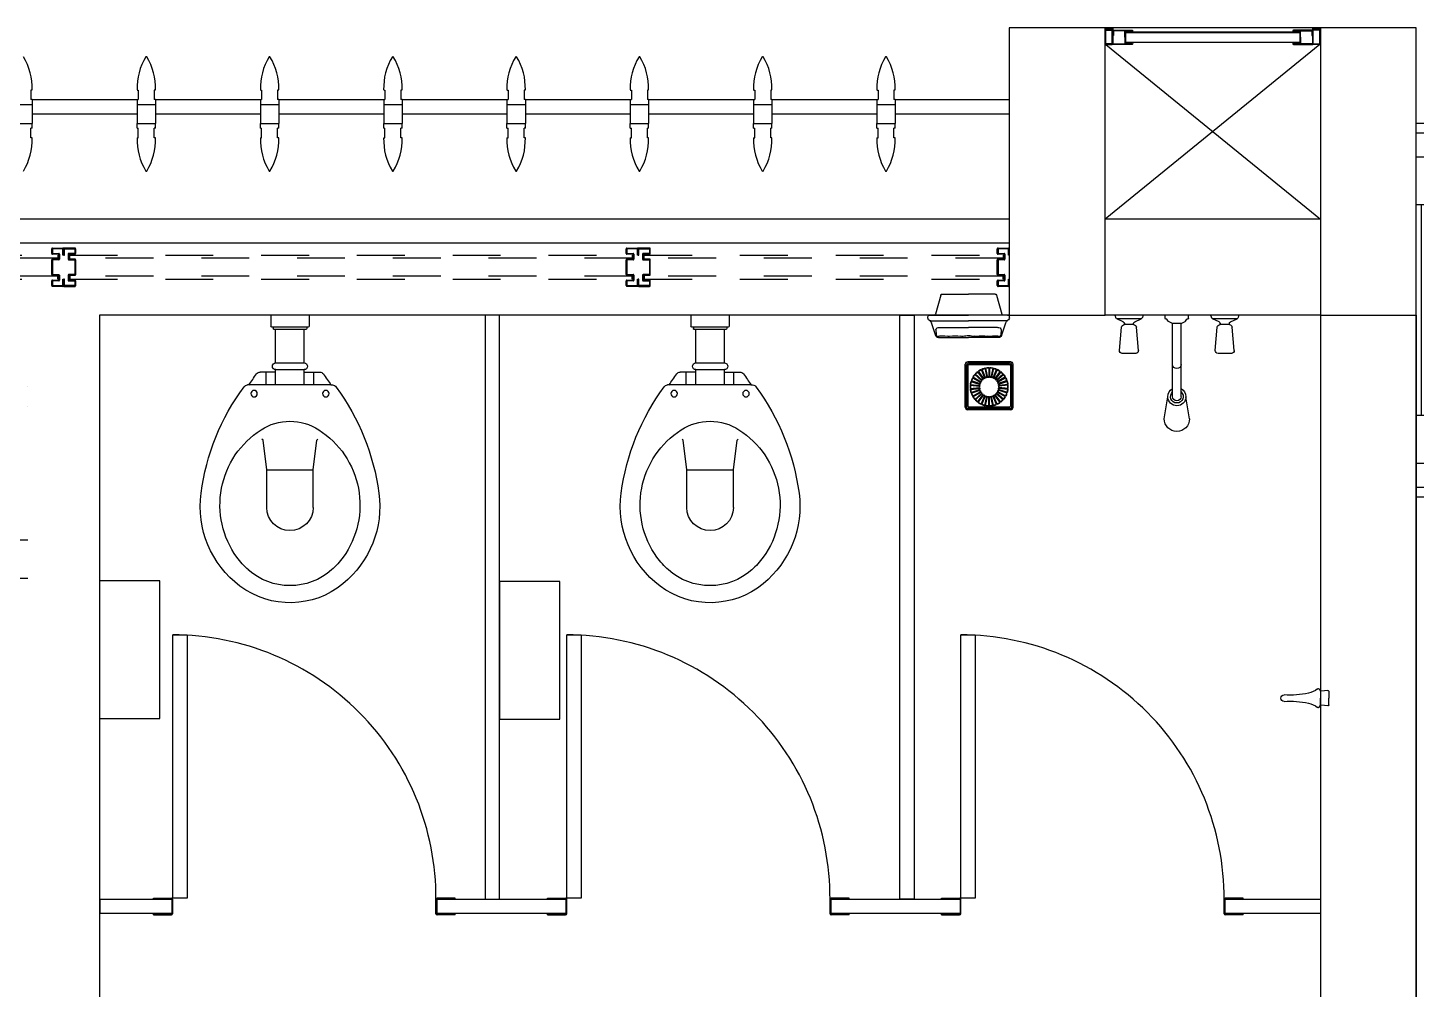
# Model space of a CAD drawing. Header units: millimetres. Extents: x 1887 to 2405, y 1100 to 1335.
# Drawn here: x 2115.51 to 2118.41, y 1242.041 to 1244.048 of the extents above; entities that cross this region are included whole.
import ezdxf

# ---------------------------------------------------------------- set-up
doc = ezdxf.new("R2010")
doc.units = ezdxf.units.MM
doc.linetypes.add('HIDDEN', pattern=[0.375, 0.25, -0.125])
for name, color, linetype in [('AR- ALV1', 235, 'Continuous'), ('AR-ALV', 2, 'Continuous'), ('AR-BRISES', 1, 'Continuous'), ('AR-CORRIMÃO-DEF', 2, 'Continuous'), ('AR-DIVISÓRIAS', 1, 'Continuous'), ('AR-ESQ', 1, 'Continuous'), ('AR-ESTC', 3, 'Continuous'), ('AR-LOUCAS', 1, 'Continuous'), ('AR-LOUÇAS', 1, 'Continuous'), ('AR-PORTA', 1, 'Continuous'), ('AR-SHAFT', 1, 'Continuous'), ('BR-PAINEL', 1, 'Continuous'), ('BR-SUPORTE', 1, 'Continuous'), ('DT-ESQ-BAGUETE-C', 2, 'Continuous'), ('DT-ESQ-PERFIL CADEIRA-C', 2, 'Continuous'), ('DT-ESQ-PERFIL CADEIRA-V', 1, 'Continuous'), ('DT-ESQ-VENEZIANA-C', 2, 'Continuous'), ('DT-ESQ-VENEZIANA-V', 2, 'Continuous'), ('DT-ESQ-VIDRO-PROJ', 1, 'HIDDEN'), ('DV- VISTA', 2, 'Continuous'), ('EQUIPAMENTO', 2, 'Continuous'), ('HE_TIGRECAD', 1, 'Continuous'), ('mov', 1, 'Continuous'), ('pm1', 2, 'Continuous'), ('pm2', 2, 'Continuous'), ('WC-PROJ', 1, 'HIDDEN'), ('WC1', 1, 'Continuous'), ('WC2', 1, 'Continuous'), ('WC3', 1, 'Continuous')]:
    doc.layers.add(name, color=color, linetype=linetype)

# ---------------------------------------------------------------- blocks, each defined once
blk = doc.blocks.new('BACI-01P')
at = {"layer": 'WC1'}
for p, q in [((0.146, 0.0857), (0.146, 0.0887)), ((0.1191, 0.03), (0.1191, 0.0624)), ((0.1191, 0.03), (0.1139, 0.03)), ((0.1139, 0.0298), (0.1139, -0.0298)), ((0.1191, -0.03), (0.1139, -0.03)), ((0.1191, -0.03), (0.1191, -0.0624)), ((0.146, -0.0857), (0.146, -0.0887))]:
    blk.add_line(p, q, dxfattribs=at)
for centre, radius, start, end in [((0.4364, -0.2936), 0.4837, 97.6805, 126.3454), ((0.3996, -0.0205), 0.2081, 36.8881, 97.6805), ((0.1551, 0.0887), 0.00909, 126.3358, 180), ((0.4268, 0), 0.174, 320.4767, 36.8881), ((0.1282, 0.0624), 0.00909, 126.1604, 180), ((0.4044, -0.3155), 0.4771, 122.7818, 126.1604), ((0.1282, -0.0624), 0.00909, 180, 233.8396), ((0.4044, 0.3155), 0.4771, 233.8396, 237.2182), ((0.1551, -0.0887), 0.00909, 180, 238.9825), ((0.4364, 0.2936), 0.4837, 233.7577, 262.3195), ((0.3996, 0.0205), 0.2081, 262.3195, 320.8979)]:
    blk.add_arc(centre, radius, start, end, dxfattribs=at)
at = {"layer": 'WC2'}
for p, q in [((0.146, -0.0857), (0.146, 0.0857)), ((0, 0.04), (0.023, 0.04)), ((0.025, 0.035), (0.025, 0.038)), ((0.025, -0.035), (0.025, 0.035)), ((0.025, 0.035), (0.028, 0.035)), ((0.03, -0.033), (0.03, 0.033)), ((0.1, 0.03), (0.03, 0.03)), ((0.1, 0.0298), (0.1, -0.0298)), ((0, -0.04), (0.023, -0.04)), ((0.025, -0.038), (0.025, -0.035)), ((0.025, -0.035), (0.028, -0.035)), ((0.1, -0.03), (0.03, -0.03))]:
    blk.add_line(p, q, dxfattribs=at)
for centre, radius, start, end in [((0.3966, -0.0404), 0.1866, 54.2515, 147.3201), ((0.4126, -0.0182), 0.1592, 41.3299, 54.2515), ((0.3335, 0), 0.1117, 147.3201, 180), ((0.4333, 0), 0.1317, 0, 41.3299), ((0.023, 0.038), 0.002, 0, 90), ((0.028, 0.033), 0.002, 0, 90), ((0.107, 0.0298), 0.00697, 0, 180), ((0.3335, 0), 0.1117, 180, 212.6799), ((0.4333, 0), 0.1317, 318.6701, 0), ((0.023, -0.038), 0.002, 270, 0), ((0.028, -0.033), 0.002, 270, 0), ((0.107, -0.0298), 0.00697, 180, 0), ((0.3966, 0.0404), 0.1866, 212.6799, 305.7485), ((0.4126, 0.0182), 0.1592, 305.7485, 318.6701)]:
    blk.add_arc(centre, radius, start, end, dxfattribs=at)
at = {"layer": 'WC3', "color": 1}
for p, q in [((0.261, 0.0562), (0.2593, 0.0585)), ((0.3229, 0.0486), (0.261, 0.0562)), ((0.3229, 0.0486), (0.3229, -0.0486)), ((0.4015, 0.0486), (0.3229, 0.0486)), ((0.261, -0.0562), (0.2593, -0.0585)), ((0.3229, -0.0486), (0.261, -0.0562)), ((0.4015, -0.0486), (0.3229, -0.0486))]:
    blk.add_line(p, q, dxfattribs=at)
at = {"layer": 'WC3'}
for p, q in [((0.146, 0.0497), (0.1191, 0.0497)), ((0.146, 0.03), (0.1191, 0.03)), ((0.146, -0.03), (0.1191, -0.03)), ((0.146, -0.0497), (0.1191, -0.0497))]:
    blk.add_line(p, q, dxfattribs=at)
at = {"layer": 'WC3', "color": 1}
for centre in [(0.1641, 0.075), (0.1641, -0.075)]:
    blk.add_circle(centre, 0.00682, dxfattribs=at)
blk.add_arc((0.4015, 0), 0.0486, 270, 90, dxfattribs=at)
blk = doc.blocks.new('CHVR-01P')
at = {"layer": 'WC1', "color": 1}
for p, q in [((-0.074, 0.12), (-0.0254, 0.1155)), ((-0.0139, 0.1119), (-0.0077, 0.1257)), ((-0.0015, 0.129), (-0.0052, 0.1279)), ((-0.08, 0.114), (-0.08, 0.086)), ((-0.02, 0.1096), (-0.0176, 0.1096)), ((-0.02, 0.0904), (-0.0176, 0.0904)), ((-0.0139, 0.0881), (-0.0077, 0.0743)), ((-0.074, 0.08), (-0.0254, 0.0845)), ((-0.0015, 0.071), (-0.0052, 0.0721)), ((-0.2165, 0.0264), (-0.1704, 0.0189)), ((-0.1704, 0.0088), (-0.1537, 0.0088)), ((-0.1537, 0.0088), (-0.0176, 0.0088)), ((-0.0176, 0.0088), (-0.0133, 0.0174)), ((-0.0131, 0.0178), (-0.0132, 0.0176)), ((-0.0126, 0.0182), (-0.0088, 0.0206)), ((-0.0088, 0.0222), (-0.0088, 0.0206)), ((-0.0068, 0.0242), (0, 0.0242)), ((-0.2165, -0.0264), (-0.1704, -0.0189)), ((-0.1704, -0.0088), (-0.1537, -0.0088)), ((-0.1537, -0.0088), (-0.0176, -0.0088)), ((-0.0176, -0.0088), (-0.0133, -0.0174)), ((-0.0131, -0.0178), (-0.0132, -0.0176)), ((-0.0126, -0.0182), (-0.0088, -0.0206)), ((-0.0088, -0.0206), (-0.0088, -0.0222)), ((-0.0068, -0.0242), (0, -0.0242)), ((-0.08, -0.086), (-0.08, -0.114)), ((-0.074, -0.08), (-0.0254, -0.0845)), ((-0.0139, -0.0881), (-0.0077, -0.0743)), ((-0.0015, -0.071), (-0.0052, -0.0721)), ((-0.074, -0.12), (-0.0254, -0.1155)), ((-0.02, -0.0904), (-0.0176, -0.0904)), ((-0.02, -0.1096), (-0.0176, -0.1096)), ((-0.0139, -0.1119), (-0.0077, -0.1257)), ((-0.0015, -0.129), (-0.0052, -0.1279))]:
    blk.add_line(p, q, dxfattribs=at)
for centre, radius, start, end in [((-0.074, 0.114), 0.006, 90, 180), ((-0.004, 0.1241), 0.004, 107.5303, 155.6127), ((-0.001, 0.1282), 0.001, 0, 122.0054), ((-0.026, 0.1096), 0.006, 0, 84.4007), ((-0.026, 0.0904), 0.006, 275.5993, 0), ((-0.0176, 0.1136), 0.004, 270, 335.6127), ((-0.0176, 0.0864), 0.004, 24.3873, 90), ((-0.074, 0.086), 0.006, 180, 270), ((-0.004, 0.0759), 0.004, 204.3873, 252.4697), ((-0.001, 0.0718), 0.001, 237.9946, 0), ((0, 0.07), 0.000002, 180, 270), ((-0.2165, 0), 0.0264, 90, 270), ((-0.1704, 0), 0.0189, 90, 270), ((-0.1704, 0), 0.0088, 90, 270), ((-0.1704, 0), 0.0189, 27.7177, 90), ((-0.0115, 0.0165), 0.002, 122.7806, 153.4349), ((-0.0068, 0.0222), 0.002, 90, 180), ((-0.1704, 0), 0.0189, 270, 332.2823), ((-0.0115, -0.0165), 0.002, 206.5651, 237.2194), ((-0.0068, -0.0222), 0.002, 180, 270), ((-0.074, -0.086), 0.006, 90, 180), ((-0.026, -0.0904), 0.006, 0, 84.4007), ((-0.004, -0.0759), 0.004, 107.5303, 155.6127), ((-0.001, -0.0718), 0.001, 0, 122.0054), ((-0.074, -0.114), 0.006, 180, 270), ((-0.026, -0.1096), 0.006, 275.5993, 0), ((-0.0176, -0.0864), 0.004, 270, 335.6127), ((-0.0176, -0.1136), 0.004, 24.3873, 90), ((-0.004, -0.1241), 0.004, 204.3873, 252.4697), ((-0.001, -0.1282), 0.001, 237.9946, 0), ((0, -0.13), 0.000002, 180, 270)]:
    blk.add_arc(centre, radius, start, end, dxfattribs=at)
at = {"layer": 'WC2', "color": 1}
for p, q in [((-0.0077, 0.1257), (-0.0077, 0.0743)), ((-0.02, 0.1096), (-0.02, 0.0904)), ((-0.0176, 0.0088), (-0.0176, -0.0088)), ((-0.0077, -0.0743), (-0.0077, -0.1257)), ((-0.02, -0.0904), (-0.02, -0.1096))]:
    blk.add_line(p, q, dxfattribs=at)
for centre, radius, start, end in [((-0.1704, 0), 0.0132, 41.8103, 318.1897), ((-0.1031, 0), 0.0088, 90, 270)]:
    blk.add_arc(centre, radius, start, end, dxfattribs=at)
blk = doc.blocks.new('pb55-gr-01p')
at = {"layer": 'mov'}
blk.add_arc((0.0015, 0.0172), 0.55, 359.7335, 90, dxfattribs=at)
at = {"layer": 'pm1'}
blk.add_lwpolyline([(0.0315, 0.5673), (0.0315, 0.0172), (0.0015, 0.0172), (0.0015, 0.5673)], close=True, dxfattribs=at)
at = {"layer": 'pm2'}
for p, q in [((-0.0385, 0.0172), (-0.0008, 0.0172)), ((-0.0385, 0.0158), (-0.0385, 0.0172)), ((-0.0008, 0.0158), (-0.0385, 0.0158)), ((0, 0.015), (0, -0.015)), ((0.0015, -0.0152), (0.0015, 0.015)), ((0.5515, -0.0152), (0.5515, 0.015)), ((0.553, 0.015), (0.553, -0.015)), ((0.5915, 0.0172), (0.5537, 0.0172)), ((0.5537, 0.0158), (0.5915, 0.0158)), ((0.5915, 0.0158), (0.5915, 0.0172)), ((-0.001, -0.016), (-0.0385, -0.016)), ((-0.0385, -0.0175), (-0.0385, -0.016)), ((-0.0385, -0.0175), (-0.0008, -0.0175)), ((0.5915, -0.0175), (0.5537, -0.0175)), ((0.554, -0.016), (0.5915, -0.016)), ((0.5915, -0.0175), (0.5915, -0.016))]:
    blk.add_line(p, q, dxfattribs=at)
for centre, radius, start, end in [((-0.0008, 0.015), 0.00225, 0, 90), ((-0.0008, 0.015), 0.00075, 0, 90), ((0.5537, 0.015), 0.00225, 90, 180), ((0.5537, 0.015), 0.00075, 90, 180), ((-0.001, -0.015), 0.001, 270, 0), ((-0.0008, -0.0152), 0.00225, 270, 0), ((0.5537, -0.0152), 0.00225, 180, 270), ((0.554, -0.015), 0.001, 180, 270)]:
    blk.add_arc(centre, radius, start, end, dxfattribs=at)
blk = doc.blocks.new('DV4')
at = {"layer": 'DV- VISTA', "color": 2}
blk.add_lwpolyline([(0.03, 0), (0.03, -1.22), (0, -1.22), (0, 0)], close=True, dxfattribs=at)
blk = doc.blocks.new('DV3')
at = {"layer": 'DV- VISTA', "color": 2}
blk.add_lwpolyline([(0.03, 0), (0.03, -0.15), (0, -0.15), (0, 0)], close=True, dxfattribs=at)
blk = doc.blocks.new('DV9')
at = {"layer": 'DV- VISTA', "color": 2}
blk.add_lwpolyline([(0.27, -0.03), (0, -0.03), (0, 0), (0.27, 0)], close=True, dxfattribs=at)
blk = doc.blocks.new('DV12')
at = {"layer": 'DV- VISTA', "color": 2}
blk.add_lwpolyline([(0.03, 0.2), (0.03, 0), (0, 0), (0, 0.2)], close=True, dxfattribs=at)
blk = doc.blocks.new('EF59-P')
at = {"layer": 'DT-ESQ-VIDRO-PROJ', "ltscale": 0.1}
for points in [[(0.025, -0.1285), (0.025, -0.1385, -0.414214), (0.0235, -0.14), (0.0015, -0.14, -0.414214), (0, -0.1385), (0, -0.125), (0.0015, -0.125), (0.0015, -0.138, 0.414214), (0.002, -0.1385), (0.023, -0.1385, 0.414214), (0.0235, -0.138), (0.0235, -0.1285), (0.0105, -0.1285, -0.414214), (0.009, -0.127), (0.009, -0.117, -0.414214), (0.0105, -0.1155), (0.0235, -0.1155), (0.0235, -0.0845), (0.0105, -0.0845, -0.414214), (0.009, -0.083), (0.009, -0.073, -0.414214), (0.0105, -0.0715), (0.0235, -0.0715), (0.0235, -0.062, 0.414214), (0.023, -0.0615), (0.002, -0.0615, 0.414214), (0.0015, -0.062), (0.0015, -0.075), (0, -0.075), (0, -0.0615, -0.414214), (0.0015, -0.06), (0.0235, -0.06, -0.414214), (0.025, -0.0615), (0.025, -0.0715, -0.414214), (0.0235, -0.073), (0.0105, -0.073), (0.0105, -0.083), (0.0235, -0.083), (0.0235, -0.083, -0.414214), (0.025, -0.0845), (0.025, -0.1155, -0.414214), (0.0235, -0.117), (0.0235, -0.117), (0.0105, -0.117), (0.0105, -0.127), (0.0235, -0.127, -0.414214)], [(0.75, -0.1285), (0.75, -0.1385, 0.414214), (0.7515, -0.14), (0.7735, -0.14, 0.414214), (0.775, -0.1385), (0.775, -0.125), (0.7735, -0.125), (0.7735, -0.138, -0.414214), (0.773, -0.1385), (0.752, -0.1385, -0.414214), (0.7515, -0.138), (0.7515, -0.1285), (0.7645, -0.1285, 0.414214), (0.766, -0.127), (0.766, -0.117, 0.414214), (0.7645, -0.1155), (0.7515, -0.1155), (0.7515, -0.0845), (0.7645, -0.0845, 0.414214), (0.766, -0.083), (0.766, -0.073, 0.414214), (0.7645, -0.0715), (0.7515, -0.0715), (0.7515, -0.062, -0.414214), (0.752, -0.0615), (0.773, -0.0615, -0.414214), (0.7735, -0.062), (0.7735, -0.075), (0.775, -0.075), (0.775, -0.0615, 0.414214), (0.7735, -0.06), (0.7515, -0.06, 0.414214), (0.75, -0.0615), (0.75, -0.0715, 0.414214), (0.7515, -0.073), (0.7645, -0.073), (0.7645, -0.083), (0.7515, -0.083), (0.7515, -0.083, 0.414214), (0.75, -0.0845), (0.75, -0.1155, 0.414214), (0.7515, -0.117), (0.7515, -0.117), (0.7645, -0.117), (0.7645, -0.127), (0.7515, -0.127, 0.414214)], [(0.8, -0.1285), (0.8, -0.1385, -0.414214), (0.7985, -0.14), (0.7765, -0.14, -0.414214), (0.775, -0.1385), (0.775, -0.125), (0.7765, -0.125), (0.7765, -0.138, 0.414214), (0.777, -0.1385), (0.798, -0.1385, 0.414214), (0.7985, -0.138), (0.7985, -0.1285), (0.7855, -0.1285, -0.414214), (0.784, -0.127), (0.784, -0.117, -0.414214), (0.7855, -0.1155), (0.7985, -0.1155), (0.7985, -0.0845), (0.7855, -0.0845, -0.414214), (0.784, -0.083), (0.784, -0.073, -0.414214), (0.7855, -0.0715), (0.7985, -0.0715), (0.7985, -0.062, 0.414214), (0.798, -0.0615), (0.777, -0.0615, 0.414214), (0.7765, -0.062), (0.7765, -0.075), (0.775, -0.075), (0.775, -0.0615, -0.414214), (0.7765, -0.06), (0.7985, -0.06, -0.414214), (0.8, -0.0615), (0.8, -0.0715, -0.414214), (0.7985, -0.073), (0.7855, -0.073), (0.7855, -0.083), (0.7985, -0.083), (0.7985, -0.083, -0.414214), (0.8, -0.0845), (0.8, -0.1155, -0.414214), (0.7985, -0.117), (0.7985, -0.117), (0.7855, -0.117), (0.7855, -0.127), (0.7985, -0.127, -0.414214)], [(1.95, -0.1285), (1.95, -0.1385, 0.414214), (1.9515, -0.14), (1.9735, -0.14, 0.414214), (1.975, -0.1385), (1.975, -0.125), (1.9735, -0.125), (1.9735, -0.138, -0.414214), (1.973, -0.1385), (1.952, -0.1385, -0.414214), (1.9515, -0.138), (1.9515, -0.1285), (1.9645, -0.1285, 0.414214), (1.966, -0.127), (1.966, -0.117, 0.414214), (1.9645, -0.1155), (1.9515, -0.1155), (1.9515, -0.0845), (1.9645, -0.0845, 0.414214), (1.966, -0.083), (1.966, -0.073, 0.414214), (1.9645, -0.0715), (1.9515, -0.0715), (1.9515, -0.062, -0.414214), (1.952, -0.0615), (1.973, -0.0615, -0.414214), (1.9735, -0.062), (1.9735, -0.075), (1.975, -0.075), (1.975, -0.0615, 0.414214), (1.9735, -0.06), (1.9515, -0.06, 0.414214), (1.95, -0.0615), (1.95, -0.0715, 0.414214), (1.9515, -0.073), (1.9645, -0.073), (1.9645, -0.083), (1.9515, -0.083), (1.9515, -0.083, 0.414214), (1.95, -0.0845), (1.95, -0.1155, 0.414214), (1.9515, -0.117), (1.9515, -0.117), (1.9645, -0.117), (1.9645, -0.127), (1.9515, -0.127, 0.414214)], [(2, -0.1285), (2, -0.1385, -0.414214), (1.9985, -0.14), (1.9765, -0.14, -0.414214), (1.975, -0.1385), (1.975, -0.125), (1.9765, -0.125), (1.9765, -0.138, 0.414214), (1.977, -0.1385), (1.998, -0.1385, 0.414214), (1.9985, -0.138), (1.9985, -0.1285), (1.9855, -0.1285, -0.414214), (1.984, -0.127), (1.984, -0.117, -0.414214), (1.9855, -0.1155), (1.9985, -0.1155), (1.9985, -0.0845), (1.9855, -0.0845, -0.414214), (1.984, -0.083), (1.984, -0.073, -0.414214), (1.9855, -0.0715), (1.9985, -0.0715), (1.9985, -0.062, 0.414214), (1.998, -0.0615), (1.977, -0.0615, 0.414214), (1.9765, -0.062), (1.9765, -0.075), (1.975, -0.075), (1.975, -0.0615, -0.414214), (1.9765, -0.06), (1.9985, -0.06, -0.414214), (2, -0.0615), (2, -0.0715, -0.414214), (1.9985, -0.073), (1.9855, -0.073), (1.9855, -0.083), (1.9985, -0.083), (1.9985, -0.083, -0.414214), (2, -0.0845), (2, -0.1155, -0.414214), (1.9985, -0.117), (1.9985, -0.117), (1.9855, -0.117), (1.9855, -0.127), (1.9985, -0.127, -0.414214)]]:
    blk.add_lwpolyline(points, format="xyb", close=True, dxfattribs=at)
for points in [[(0.7625, -0.081), (0.7625, -0.075), (0.0125, -0.075), (0.0125, -0.081)], [(1.9625, -0.081), (1.9625, -0.075), (0.7875, -0.075), (0.7875, -0.081)], [(3.1625, -0.081), (3.1625, -0.075), (1.9875, -0.075), (1.9875, -0.081)], [(0.7625, -0.119), (0.7625, -0.125), (0.0125, -0.125), (0.0125, -0.119)], [(1.9625, -0.119), (1.9625, -0.125), (0.7875, -0.125), (0.7875, -0.119)], [(3.1625, -0.119), (3.1625, -0.125), (1.9875, -0.125), (1.9875, -0.119)]]:
    blk.add_lwpolyline(points, close=True, dxfattribs=at)
blk = doc.blocks.new('BR-MODULO8')
at = {"layer": 'BR-PAINEL'}
for p, q in [((-2.0433, 0.27), (-2.0433, 0.25)), ((-2.0408, 0.27), (-2.0433, 0.27)), ((-1.8217, 0.27), (-1.8192, 0.27)), ((-1.8192, 0.27), (-1.8192, 0.25)), ((-1.7858, 0.27), (-1.7858, 0.25)), ((-1.7833, 0.27), (-1.7858, 0.27)), ((-1.5642, 0.27), (-1.5617, 0.27)), ((-1.5617, 0.27), (-1.5617, 0.25)), ((-1.5283, 0.27), (-1.5283, 0.25)), ((-1.5258, 0.27), (-1.5283, 0.27)), ((-1.3067, 0.27), (-1.3042, 0.27)), ((-1.3042, 0.27), (-1.3042, 0.25)), ((-1.2708, 0.27), (-1.2708, 0.25)), ((-1.2683, 0.27), (-1.2708, 0.27)), ((-1.0492, 0.27), (-1.0467, 0.27)), ((-1.0467, 0.27), (-1.0467, 0.25)), ((-1.0133, 0.27), (-1.0133, 0.25)), ((-1.0108, 0.27), (-1.0133, 0.27)), ((-0.7917, 0.27), (-0.7892, 0.27)), ((-0.7892, 0.27), (-0.7892, 0.25)), ((-0.7558, 0.27), (-0.7558, 0.25)), ((-0.7533, 0.27), (-0.7558, 0.27)), ((-0.5342, 0.27), (-0.5317, 0.27)), ((-0.5317, 0.27), (-0.5317, 0.25)), ((-0.4958, 0.27), (-0.4983, 0.27)), ((-0.4983, 0.27), (-0.4983, 0.25)), ((-0.2767, 0.27), (-0.2742, 0.27)), ((-0.2742, 0.27), (-0.2742, 0.25)), ((-0.2408, 0.27), (-0.2408, 0.25)), ((-0.2383, 0.27), (-0.2408, 0.27)), ((-2.0792, 0.24), (-2.0408, 0.24)), ((-2.0408, 0.25), (-2.0433, 0.25)), ((-2.0408, 0.25), (-2.0408, 0.24)), ((-2.0408, 0.24), (-2.0408, 0.2)), ((-1.8217, 0.25), (-1.8217, 0.24)), ((-1.8217, 0.25), (-1.8192, 0.25)), ((-1.8217, 0.24), (-1.7833, 0.24)), ((-1.8217, 0.24), (-1.8217, 0.2)), ((-1.7833, 0.25), (-1.7858, 0.25)), ((-1.7833, 0.25), (-1.7833, 0.24)), ((-1.7833, 0.24), (-1.7833, 0.2)), ((-1.5642, 0.25), (-1.5642, 0.24)), ((-1.5642, 0.25), (-1.5617, 0.25)), ((-1.5642, 0.24), (-1.5258, 0.24)), ((-1.5642, 0.24), (-1.5642, 0.2)), ((-1.5258, 0.25), (-1.5283, 0.25)), ((-1.5258, 0.25), (-1.5258, 0.24)), ((-1.5258, 0.24), (-1.5258, 0.2)), ((-1.3067, 0.25), (-1.3067, 0.24)), ((-1.3067, 0.25), (-1.3042, 0.25)), ((-1.3067, 0.24), (-1.2683, 0.24)), ((-1.3067, 0.24), (-1.3067, 0.2)), ((-1.2683, 0.25), (-1.2708, 0.25)), ((-1.2683, 0.25), (-1.2683, 0.24)), ((-1.2683, 0.24), (-1.2683, 0.2)), ((-1.0492, 0.25), (-1.0492, 0.24)), ((-1.0492, 0.25), (-1.0467, 0.25)), ((-1.0492, 0.24), (-1.0108, 0.24)), ((-1.0492, 0.24), (-1.0492, 0.2)), ((-1.0108, 0.25), (-1.0133, 0.25)), ((-1.0108, 0.25), (-1.0108, 0.24)), ((-1.0108, 0.24), (-1.0108, 0.2)), ((-0.7917, 0.25), (-0.7917, 0.24)), ((-0.7917, 0.25), (-0.7892, 0.25)), ((-0.7917, 0.24), (-0.7533, 0.24)), ((-0.7917, 0.24), (-0.7917, 0.2)), ((-0.7533, 0.25), (-0.7558, 0.25)), ((-0.7533, 0.25), (-0.7533, 0.24)), ((-0.7533, 0.24), (-0.7533, 0.2)), ((-0.5342, 0.25), (-0.5317, 0.25)), ((-0.5342, 0.25), (-0.5342, 0.24)), ((-0.5342, 0.24), (-0.5342, 0.2)), ((-0.5342, 0.24), (-0.4958, 0.24)), ((-0.4958, 0.25), (-0.4983, 0.25)), ((-0.4958, 0.25), (-0.4958, 0.24)), ((-0.4958, 0.24), (-0.4958, 0.2)), ((-0.2767, 0.25), (-0.2767, 0.24)), ((-0.2767, 0.25), (-0.2742, 0.25)), ((-0.2767, 0.24), (-0.2383, 0.24)), ((-0.2767, 0.24), (-0.2767, 0.2)), ((-0.2383, 0.25), (-0.2408, 0.25)), ((-0.2383, 0.25), (-0.2383, 0.24)), ((-0.2383, 0.24), (-0.2383, 0.2)), ((-2.0792, 0.2), (-2.0408, 0.2)), ((-2.0408, 0.19), (-2.0433, 0.19)), ((-2.0433, 0.17), (-2.0433, 0.19)), ((-2.0408, 0.19), (-2.0408, 0.2)), ((-1.8217, 0.2), (-1.7833, 0.2)), ((-1.8217, 0.19), (-1.8217, 0.2)), ((-1.8217, 0.19), (-1.8192, 0.19)), ((-1.8192, 0.17), (-1.8192, 0.19)), ((-1.7833, 0.19), (-1.7858, 0.19)), ((-1.7858, 0.17), (-1.7858, 0.19)), ((-1.7833, 0.19), (-1.7833, 0.2)), ((-1.5642, 0.2), (-1.5258, 0.2)), ((-1.5642, 0.19), (-1.5642, 0.2)), ((-1.5642, 0.19), (-1.5617, 0.19)), ((-1.5617, 0.17), (-1.5617, 0.19)), ((-1.5258, 0.19), (-1.5283, 0.19)), ((-1.5283, 0.17), (-1.5283, 0.19)), ((-1.5258, 0.19), (-1.5258, 0.2)), ((-1.3067, 0.2), (-1.2683, 0.2)), ((-1.3067, 0.19), (-1.3067, 0.2)), ((-1.3067, 0.19), (-1.3042, 0.19)), ((-1.3042, 0.17), (-1.3042, 0.19)), ((-1.2683, 0.19), (-1.2708, 0.19)), ((-1.2708, 0.17), (-1.2708, 0.19)), ((-1.2683, 0.19), (-1.2683, 0.2)), ((-1.0492, 0.2), (-1.0108, 0.2)), ((-1.0492, 0.19), (-1.0492, 0.2)), ((-1.0492, 0.19), (-1.0467, 0.19)), ((-1.0467, 0.17), (-1.0467, 0.19)), ((-1.0108, 0.19), (-1.0133, 0.19)), ((-1.0133, 0.17), (-1.0133, 0.19)), ((-1.0108, 0.19), (-1.0108, 0.2)), ((-0.7917, 0.2), (-0.7533, 0.2)), ((-0.7917, 0.19), (-0.7917, 0.2)), ((-0.7917, 0.19), (-0.7892, 0.19)), ((-0.7892, 0.17), (-0.7892, 0.19)), ((-0.7533, 0.19), (-0.7558, 0.19)), ((-0.7558, 0.17), (-0.7558, 0.19)), ((-0.7533, 0.19), (-0.7533, 0.2)), ((-0.5342, 0.19), (-0.5342, 0.2)), ((-0.5342, 0.2), (-0.4958, 0.2)), ((-0.5342, 0.19), (-0.5317, 0.19)), ((-0.5317, 0.17), (-0.5317, 0.19)), ((-0.4983, 0.17), (-0.4983, 0.19)), ((-0.4958, 0.19), (-0.4983, 0.19)), ((-0.4958, 0.19), (-0.4958, 0.2)), ((-0.2767, 0.2), (-0.2383, 0.2)), ((-0.2767, 0.19), (-0.2767, 0.2)), ((-0.2767, 0.19), (-0.2742, 0.19)), ((-0.2742, 0.17), (-0.2742, 0.19)), ((-0.2383, 0.19), (-0.2408, 0.19)), ((-0.2408, 0.17), (-0.2408, 0.19)), ((-0.2383, 0.19), (-0.2383, 0.2)), ((-2.0408, 0.17), (-2.0433, 0.17)), ((-1.8217, 0.17), (-1.8192, 0.17)), ((-1.7833, 0.17), (-1.7858, 0.17)), ((-1.5642, 0.17), (-1.5617, 0.17)), ((-1.5258, 0.17), (-1.5283, 0.17)), ((-1.3067, 0.17), (-1.3042, 0.17)), ((-1.2683, 0.17), (-1.2708, 0.17)), ((-1.0492, 0.17), (-1.0467, 0.17)), ((-1.0108, 0.17), (-1.0133, 0.17)), ((-0.7917, 0.17), (-0.7892, 0.17)), ((-0.7533, 0.17), (-0.7558, 0.17)), ((-0.5342, 0.17), (-0.5317, 0.17)), ((-0.4958, 0.17), (-0.4983, 0.17)), ((-0.2767, 0.17), (-0.2742, 0.17)), ((-0.2383, 0.17), (-0.2408, 0.17))]:
    blk.add_line(p, q, dxfattribs=at)
for centre, radius, start, end in [((-2.1658, 0.2739), 0.1251, 358.228, 31.5279), ((-1.6967, 0.2739), 0.1251, 148.4721, 181.772), ((-1.8025, 0.3387), 0.001, 37.1012, 142.8988), ((-1.9083, 0.2739), 0.1251, 358.228, 31.5279), ((-1.4392, 0.2739), 0.1251, 148.4721, 181.772), ((-1.545, 0.3387), 0.001, 37.1012, 142.8988), ((-1.6508, 0.2739), 0.1251, 358.228, 31.5279), ((-1.1817, 0.2739), 0.1251, 148.4721, 181.772), ((-1.2875, 0.3387), 0.001, 37.1012, 142.8988), ((-1.3933, 0.2739), 0.1251, 358.228, 31.5279), ((-0.9242, 0.2739), 0.1251, 148.4721, 181.772), ((-1.03, 0.3387), 0.001, 37.1012, 142.8988), ((-1.1358, 0.2739), 0.1251, 358.228, 31.5279), ((-0.6667, 0.2739), 0.1251, 148.4721, 181.772), ((-0.7725, 0.3387), 0.001, 37.1012, 142.8988), ((-0.8783, 0.2739), 0.1251, 358.228, 31.5279), ((-0.4092, 0.2739), 0.1251, 148.4721, 181.772), ((-0.515, 0.3387), 0.001, 37.1012, 142.8988), ((-0.6208, 0.2739), 0.1251, 358.228, 31.5279), ((-0.1517, 0.2739), 0.1251, 148.4721, 181.772), ((-0.2575, 0.3387), 0.001, 37.1012, 142.8988), ((-0.3633, 0.2739), 0.1251, 358.228, 31.5279), ((-2.1658, 0.1661), 0.1251, 328.4721, 1.772), ((-1.6967, 0.1661), 0.1251, 178.228, 211.5279), ((-1.9083, 0.1661), 0.1251, 328.4721, 1.772), ((-1.4392, 0.1661), 0.1251, 178.228, 211.5279), ((-1.6508, 0.1661), 0.1251, 328.4721, 1.772), ((-1.1817, 0.1661), 0.1251, 178.228, 211.5279), ((-1.3933, 0.1661), 0.1251, 328.4721, 1.772), ((-0.9242, 0.1661), 0.1251, 178.228, 211.5279), ((-1.1358, 0.1661), 0.1251, 328.4721, 1.772), ((-0.6667, 0.1661), 0.1251, 178.228, 211.5279), ((-0.8783, 0.1661), 0.1251, 328.4721, 1.772), ((-0.4092, 0.1661), 0.1251, 178.228, 211.5279), ((-0.6208, 0.1661), 0.1251, 328.4721, 1.772), ((-0.1517, 0.1661), 0.1251, 178.228, 211.5279), ((-0.3633, 0.1661), 0.1251, 328.4721, 1.772), ((-1.8025, 0.1013), 0.001, 217.1012, 322.8988), ((-1.545, 0.1013), 0.001, 217.1012, 322.8988), ((-1.2875, 0.1013), 0.001, 217.1012, 322.8988), ((-1.03, 0.1013), 0.001, 217.1012, 322.8988), ((-0.7725, 0.1013), 0.001, 217.1012, 322.8988), ((-0.515, 0.1013), 0.001, 217.1012, 322.8988), ((-0.2575, 0.1013), 0.001, 217.1012, 322.8988)]:
    blk.add_arc(centre, radius, start, end, dxfattribs=at)
at = {"layer": 'BR-SUPORTE'}
for p, q in [((-2.0408, 0.25), (-1.8192, 0.25)), ((-1.7833, 0.25), (-1.5617, 0.25)), ((-1.5258, 0.25), (-1.3042, 0.25)), ((-1.2683, 0.25), (-1.0467, 0.25)), ((-1.0108, 0.25), (-0.7892, 0.25)), ((-0.7533, 0.25), (-0.5317, 0.25)), ((-0.4958, 0.25), (-0.2742, 0.25)), ((-0.2383, 0.25), (0, 0.25)), ((-2.0408, 0.22), (-1.8217, 0.22)), ((-1.7833, 0.22), (-1.5642, 0.22)), ((-1.5258, 0.22), (-1.3067, 0.22)), ((-1.2683, 0.22), (-1.0492, 0.22)), ((-1.0108, 0.22), (-0.7917, 0.22)), ((-0.7533, 0.22), (-0.5342, 0.22)), ((-0.4958, 0.22), (-0.2767, 0.22)), ((-0.2383, 0.22), (0, 0.22))]:
    blk.add_line(p, q, dxfattribs=at)
blk = doc.blocks.new('EF01C-P')
at = {"layer": 'DT-ESQ-BAGUETE-C', "ltscale": 0.1}
for points in [[(0.0015, 0.035), (0.015, 0.035), (0.015, 0.0335), (0.0015, 0.0335), (0.0015, 0.005), (0.015, 0.005), (0.015, 0.0035), (0.0015, 0.0035, -0.414214), (0, 0.005), (0, 0.0335, -0.414214)], [(0.4485, 0.035), (0.435, 0.035), (0.435, 0.0335), (0.4485, 0.0335), (0.4485, 0.005), (0.435, 0.005), (0.435, 0.0035), (0.4485, 0.0035, 0.414214), (0.45, 0.005), (0.45, 0.0335, 0.414214)]]:
    blk.add_lwpolyline(points, format="xyb", close=True, dxfattribs=at)
at = {"layer": 'DT-ESQ-PERFIL CADEIRA-C', "ltscale": 0.1}
for points in [[(0.01, 0.0015), (0.01, 0.003), (0.0015, 0.003, 1), (0.0015, 0), (0.015, 0, 0.414214), (0.0165, 0.0015), (0.0165, 0.0335), (0.043, 0.0335)], [(0.043, 0.0065), (0.018, 0.0065), (0.018, 0.0165), (0.0165, 0.0165), (0.0165, 0.0065, 0.414214), (0.018, 0.005), (0.043, 0.005), (0.0565, 0.005, 1), (0.0565, 0.008), (0.043, 0.008), (0.043, 0.02), (0.043, 0.032), (0.0565, 0.032, 1), (0.0565, 0.035), (0.043, 0.035), (0.0165, 0.035, 0.414214), (0.015, 0.0335), (0.015, 0.0015), (0.0015, 0.0015)], [(0.0415, 0.02), (0.0415, 0.032, -0.414214), (0.043, 0.0335), (0.0565, 0.0335)], [(0.407, 0.0065), (0.432, 0.0065), (0.432, 0.0165), (0.4335, 0.0165), (0.4335, 0.0065, -0.414214), (0.432, 0.005), (0.407, 0.005), (0.3935, 0.005, -1), (0.3935, 0.008), (0.407, 0.008), (0.407, 0.02), (0.407, 0.032), (0.3935, 0.032, -1), (0.3935, 0.035), (0.407, 0.035), (0.4335, 0.035, -0.414214), (0.435, 0.0335), (0.435, 0.0015), (0.4485, 0.0015)], [(0.4085, 0.02), (0.4085, 0.032, 0.414214), (0.407, 0.0335), (0.3935, 0.0335)], [(0.44, 0.0015), (0.44, 0.003), (0.4485, 0.003, -1), (0.4485, 0), (0.435, 0, -0.414214), (0.4335, 0.0015), (0.4335, 0.0335), (0.407, 0.0335)], [(0.0415, 0.02), (0.0415, 0.008, 0.414214), (0.043, 0.0065), (0.0565, 0.0065)], [(0.4085, 0.02), (0.4085, 0.008, -0.414214), (0.407, 0.0065), (0.3935, 0.0065)]]:
    blk.add_lwpolyline(points, format="xyb", dxfattribs=at)
at = {"layer": 'DT-ESQ-PERFIL CADEIRA-V', "ltscale": 0.1}
blk.add_line((0.015, 0), (0.435, 0), dxfattribs=at)
at = {"layer": 'DT-ESQ-VENEZIANA-C', "ltscale": 0.1}
for p, q in [((0.043, 0.0105), (0.407, 0.0105)), ((0.043, 0.009), (0.407, 0.009))]:
    blk.add_line(p, q, dxfattribs=at)
at = {"layer": 'DT-ESQ-VENEZIANA-V', "ltscale": 0.1}
blk.add_line((0.043, 0.031), (0.407, 0.031), dxfattribs=at)
blk = doc.blocks.new('CABD-01p')
at = {"layer": 'WC1', "color": 1, "linetype": 'Continuous', "ltscale": 2.5}
for p, q in [((-0.016, 0.0155), (-0.0146, 0.0017)), ((-0.0149, 0), (0, 0)), ((-0.0142, 0.0175), (0, 0.0175)), ((0.0142, 0.0175), (0, 0.0175)), ((0.0149, 0), (0, 0)), ((0.016, 0.0155), (0.0146, 0.0017)), ((-0.0186, -0.0025), (-0.0159, -0.0009)), ((0.0186, -0.0025), (0.0159, -0.0009))]:
    blk.add_line(p, q, dxfattribs=at)
for centre, radius, start, end in [((-0.0142, 0.0157), 0.0018, 91.2466, 185.8606), ((-0.0173, 0.0014), 0.00271, 301.0917, 5.6913), ((0.0142, 0.0157), 0.0018, 354.1394, 88.7534), ((0.0173, 0.0014), 0.0027, 174.0971, 238.7968), ((-0.0172, -0.0049), 0.0027, 121.1387, 218.6898), ((-0.0544, -0.0346), 0.0449, 12.3103, 38.6321), ((-0.1863, -0.0635), 0.18, 356.1294, 12.3598), ((0.1863, -0.0635), 0.18, 167.6402, 183.8706), ((0.0544, -0.0346), 0.0449, 141.3679, 167.6897), ((0.0172, -0.0049), 0.0027, 321.3102, 58.8613), ((0, -0.0762), 0.00675, 176.1474, 269.4678), ((0, -0.0762), 0.00675, 270.5322, 3.8526)]:
    blk.add_arc(centre, radius, start, end, dxfattribs=at)
blk = doc.blocks.new('SBNT-01p')
at = {"layer": 'WC1', "color": 1, "linetype": 'Continuous', "ltscale": 2.5}
for p, q in [((-0.0581, 0.0418), (-0.0694, 0.0022)), ((-0.0552, 0.044), (0, 0.044)), ((0.0552, 0.044), (0, 0.044)), ((0.0581, 0.0418), (0.0694, 0.0022)), ((-0.0851, -0.006), (-0.0851, -0.004)), ((-0.0811, 0), (-0.0723, 0)), ((-0.0791, -0.012), (0, -0.012)), ((-0.0684, -0.043), (-0.0777, -0.016)), ((-0.0723, 0), (0, 0)), ((-0.0607, -0.026), (0, -0.026)), ((0.0723, 0), (0, 0)), ((0.0791, -0.012), (0, -0.012)), ((0.0607, -0.026), (0, -0.026)), ((0.0684, -0.043), (0.0777, -0.016)), ((0.0811, 0), (0.0723, 0)), ((0.0851, -0.006), (0.0851, -0.004)), ((-0.0682, -0.0311), (-0.0674, -0.0415)), ((-0.0628, -0.047), (0, -0.047)), ((0.0628, -0.047), (0, -0.047)), ((0.0682, -0.0311), (0.0674, -0.0415))]:
    blk.add_line(p, q, dxfattribs=at)
for centre, radius, start, end in [((-0.0552, 0.041), 0.00301, 90.1551, 164.1481), ((0.0552, 0.041), 0.00301, 15.8018, 89.8435), ((-0.081, -0.004), 0.00401, 90.1428, 180), ((-0.0723, 0.003), 0.00299, 269.9005, 344.0925), ((0.0723, 0.003), 0.003, 195.9572, 270.1008), ((-0.0791, -0.006), 0.006, 178.1828, 270.0649), ((-0.0853, -0.0186), 0.008, 19.0332, 63.6886), ((-0.0642, -0.0307), 0.004, 111.8465, 186.4416), ((-0.0607, -0.0395), 0.0135, 90.138, 111.9015), ((0.0607, -0.0395), 0.0135, 68.2235, 89.9698), ((0.0642, -0.0307), 0.004, 353.5122, 68.1432), ((0.0853, -0.0186), 0.008, 116.3192, 161.0393), ((0.0791, -0.006), 0.006, 269.9351, 1.8172), ((0.081, -0.004), 0.00401, 360, 89.8536), ((-0.0628, -0.041), 0.00599, 198.9151, 270.0458), ((-0.0614, -0.041), 0.006, 184.2344, 269.98), ((0.0614, -0.041), 0.006, 270.0199, 355.7005), ((0.0628, -0.041), 0.00599, 269.9505, 341.0588)]:
    blk.add_arc(centre, radius, start, end, dxfattribs=at)
at = {"layer": 'WC2', "color": 1, "linetype": 'Continuous', "ltscale": 2.5}
for centre, radius, start, end in [((-0.056, -0.093), 0.05, 76.4972, 101.9921), ((-0.042, -0.0348), 0.00987, 256.368, 283.7343), ((-0.028, -0.093), 0.05, 76.4973, 103.482), ((-0.014, -0.0348), 0.00987, 256.368, 283.7343), ((0.0001, -0.0935), 0.0506, 90.1604, 103.5085), ((-0.0001, -0.0935), 0.0506, 76.5339, 89.8802), ((0.014, -0.0348), 0.00987, 256.368, 283.7343), ((0.028, -0.093), 0.05, 76.4973, 103.482), ((0.042, -0.0348), 0.00987, 256.368, 283.7343), ((0.056, -0.0931), 0.0501, 77.876, 103.4612)]:
    blk.add_arc(centre, radius, start, end, dxfattribs=at)
blk = doc.blocks.new('PPLR-01p')
at = {"layer": 'WC1', "color": 1}
blk.add_lwpolyline([(-0.1435, 0.126), (0.1435, 0.126), (0.1435, 0), (-0.1435, 0), (-0.1435, 0.126)], dxfattribs=at)
blk = doc.blocks.new('raloseco')
at = {"layer": 'HE_TIGRECAD', "color": 1}
for p, q in [((-0.0499, 0.005), (-0.0499, 0.0948)), ((-0.0474, 0.006), (-0.0474, 0.0938)), ((-0.0471, 0.0917), (-0.0471, 0.0035)), ((0.0449, 0.0998), (-0.0449, 0.0998)), ((-0.0448, 0.0922), (-0.0448, 0.0077)), ((-0.0441, 0.0947), (0.0441, 0.0947)), ((0.0439, 0.0973), (-0.0439, 0.0973)), ((0.0423, 0.0947), (-0.0423, 0.0947)), ((-0.0008, 0.0876), (-0.0008, 0.0675)), ((0.0008, 0.0875), (0.0008, 0.0675)), ((0.0448, 0.0922), (0.0448, 0.0077)), ((0.0471, 0.0917), (0.0471, 0.0035)), ((0.0474, 0.006), (0.0474, 0.0938)), ((0.0499, 0.005), (0.0499, 0.0948)), ((-0.0383, 0.0591), (-0.0193, 0.0529)), ((-0.0378, 0.0607), (-0.0187, 0.0545)), ((-0.0351, 0.0668), (-0.0177, 0.0568)), ((-0.0342, 0.0683), (-0.0169, 0.0583)), ((-0.0303, 0.0737), (-0.0154, 0.0603)), ((-0.0292, 0.0749), (-0.0143, 0.0616)), ((-0.0242, 0.0794), (-0.0124, 0.0632)), ((-0.0228, 0.0804), (-0.0111, 0.0642)), ((-0.017, 0.0837), (-0.0089, 0.0655)), ((-0.0155, 0.0844), (-0.0074, 0.0662)), ((-0.0091, 0.0865), (-0.005, 0.0669)), ((-0.0075, 0.0868), (-0.0033, 0.0673)), ((0.0075, 0.0869), (0.0033, 0.0673)), ((0.0091, 0.0865), (0.005, 0.0669)), ((0.0155, 0.0844), (0.0074, 0.0662)), ((0.017, 0.0837), (0.0089, 0.0655)), ((0.0228, 0.0804), (0.0111, 0.0642)), ((0.0242, 0.0794), (0.0124, 0.0632)), ((0.0292, 0.0749), (0.0143, 0.0616)), ((0.0303, 0.0737), (0.0154, 0.0603)), ((0.0342, 0.0683), (0.0169, 0.0583)), ((0.0351, 0.0668), (0.0177, 0.0568)), ((0.0378, 0.0607), (0.0187, 0.0545)), ((0.0383, 0.0591), (0.0193, 0.0529)), ((-0.0399, 0.0509), (-0.02, 0.0488)), ((-0.0399, 0.0442), (-0.02, 0.0463)), ((-0.0397, 0.0526), (-0.0198, 0.0505)), ((-0.0397, 0.0425), (-0.0198, 0.0446)), ((-0.0383, 0.036), (-0.0193, 0.0422)), ((-0.0378, 0.0344), (-0.0187, 0.0406)), ((-0.0351, 0.0283), (-0.0177, 0.0383)), ((-0.0342, 0.0268), (-0.0169, 0.0368)), ((-0.0303, 0.0214), (-0.0154, 0.0348)), ((-0.0292, 0.0202), (-0.0143, 0.0335)), ((-0.0242, 0.0157), (-0.0124, 0.0319)), ((-0.0228, 0.0147), (-0.0111, 0.0309)), ((-0.017, 0.0114), (-0.0089, 0.0296)), ((0.017, 0.0114), (0.0089, 0.0296)), ((0.0228, 0.0147), (0.0111, 0.0309)), ((0.0242, 0.0157), (0.0124, 0.0319)), ((0.0292, 0.0202), (0.0143, 0.0335)), ((0.0303, 0.0214), (0.0154, 0.0348)), ((0.0342, 0.0268), (0.0169, 0.0368)), ((0.0351, 0.0283), (0.0177, 0.0383)), ((0.0378, 0.0344), (0.0187, 0.0406)), ((0.0383, 0.036), (0.0193, 0.0422)), ((0.0397, 0.0526), (0.0198, 0.0505)), ((0.0397, 0.0425), (0.0198, 0.0446)), ((0.0399, 0.0509), (0.02, 0.0488)), ((0.0399, 0.0442), (0.02, 0.0463)), ((0.0449, 0), (-0.0449, 0)), ((-0.0441, 0.0005), (0.0441, 0.0005)), ((0.0439, 0.0025), (-0.0439, 0.0025)), ((0.0423, 0.0052), (-0.0423, 0.0052)), ((-0.0155, 0.0107), (-0.0074, 0.0289)), ((-0.0091, 0.0086), (-0.005, 0.0282)), ((-0.0075, 0.0082), (-0.0033, 0.0278)), ((-0.0008, 0.0076), (-0.0008, 0.0276)), ((0.0008, 0.0076), (0.0008, 0.0276)), ((0.0075, 0.0083), (0.0033, 0.0278)), ((0.0091, 0.0086), (0.005, 0.0282)), ((0.0155, 0.0107), (0.0074, 0.0289))]:
    blk.add_line(p, q, dxfattribs=at)
for centre, radius, start, end in [((-0.0449, 0.0948), 0.005, 90, 180), ((-0.0439, 0.0938), 0.0035, 90, 180), ((-0.0441, 0.0917), 0.003, 90, 180), ((-0.0423, 0.0922), 0.0025, 90, 180), ((0, 0.0476), 0.04, 91.2176, 100.7824), ((0, 0.0476), 0.04, 79.2176, 88.7824), ((0.0423, 0.0922), 0.0025, 0, 90), ((0.0439, 0.0938), 0.0035, 0, 90), ((0.0441, 0.0917), 0.003, 0, 90), ((0.0449, 0.0948), 0.005, 0, 90), ((0, 0.0476), 0.04, 163.2176, 172.7824), ((0, 0.0476), 0.039, 163.2489, 172.7511), ((0, 0.0476), 0.04, 151.2176, 160.7824), ((0, 0.0476), 0.039, 151.2489, 160.7511), ((0, 0.0476), 0.04, 139.2176, 148.7824), ((0, 0.0476), 0.039, 139.2489, 148.7511), ((0, 0.0476), 0.04, 127.2176, 136.7824), ((0, 0.0476), 0.039, 127.2489, 136.7511), ((0, 0.0476), 0.04, 115.2176, 124.7824), ((0, 0.0476), 0.039, 115.2489, 124.7511), ((0, 0.0476), 0.021, 140.3197, 147.6803), ((0, 0.0476), 0.02, 140.4358, 147.5642), ((0, 0.0476), 0.04, 103.2176, 112.7824), ((0, 0.0476), 0.039, 103.2489, 112.7511), ((0, 0.0476), 0.021, 128.3197, 135.6803), ((0, 0.0476), 0.02, 128.4358, 135.5642), ((0, 0.0476), 0.021, 116.3197, 123.6803), ((0, 0.0476), 0.02, 116.4358, 123.5642), ((0, 0.0476), 0.021, 104.3197, 111.6803), ((0, 0.0476), 0.02, 104.4358, 111.5642), ((0, 0.0476), 0.039, 91.2489, 100.7511), ((0, 0.0476), 0.021, 92.3197, 99.6803), ((0, 0.0476), 0.02, 92.4358, 99.5642), ((0, 0.0476), 0.039, 79.2489, 88.7511), ((0, 0.0476), 0.02, 80.4358, 87.5642), ((0, 0.0476), 0.021, 80.3197, 87.6803), ((0, 0.0476), 0.02, 68.4358, 75.5642), ((0, 0.0476), 0.021, 68.3197, 75.6803), ((0, 0.0476), 0.039, 67.2489, 76.7511), ((0, 0.0476), 0.02, 56.4358, 63.5642), ((0, 0.0476), 0.04, 67.2176, 76.7824), ((0, 0.0476), 0.021, 56.3197, 63.6803), ((0, 0.0476), 0.02, 44.4358, 51.5642), ((0, 0.0476), 0.021, 44.3197, 51.6803), ((0, 0.0476), 0.02, 32.4358, 39.5642), ((0, 0.0476), 0.021, 32.3197, 39.6803), ((0, 0.0476), 0.039, 55.2489, 64.7511), ((0, 0.0476), 0.04, 55.2176, 64.7824), ((0, 0.0476), 0.039, 43.2489, 52.7511), ((0, 0.0476), 0.04, 43.2176, 52.7824), ((0, 0.0476), 0.039, 31.2489, 40.7511), ((0, 0.0476), 0.04, 31.2176, 40.7824), ((0, 0.0476), 0.039, 19.2489, 28.7511), ((0, 0.0476), 0.04, 19.2176, 28.7824), ((0, 0.0476), 0.039, 7.2489, 16.7511), ((0, 0.0476), 0.04, 7.2176, 16.7824), ((0, 0.0476), 0.04, 175.2176, 184.7824), ((0, 0.0476), 0.04, 187.2176, 196.7824), ((0, 0.0476), 0.039, 175.2489, 184.7511), ((0, 0.0476), 0.039, 187.2489, 196.7511), ((0, 0.0476), 0.04, 199.2176, 208.7824), ((0, 0.0476), 0.039, 199.2489, 208.7511), ((0, 0.0476), 0.021, 176.3197, 183.6803), ((0, 0.0476), 0.021, 164.3197, 171.6803), ((0, 0.0476), 0.021, 188.3197, 195.6803), ((0, 0.0476), 0.02, 176.4358, 183.5642), ((0, 0.0476), 0.02, 164.4358, 171.5642), ((0, 0.0476), 0.02, 188.4358, 195.5642), ((0, 0.0476), 0.021, 152.3197, 159.6803), ((0, 0.0476), 0.021, 200.3197, 207.6803), ((0, 0.0476), 0.02, 152.4358, 159.5642), ((0, 0.0476), 0.02, 200.4358, 207.5642), ((0, 0.0476), 0.021, 212.3197, 219.6803), ((0, 0.0476), 0.02, 212.4358, 219.5642), ((0, 0.0476), 0.021, 224.3197, 231.6803), ((0, 0.0476), 0.02, 224.4358, 231.5642), ((0, 0.0476), 0.021, 236.3197, 243.6803), ((0, 0.0476), 0.02, 236.4358, 243.5642), ((0, 0.0476), 0.02, 296.4358, 303.5642), ((0, 0.0476), 0.021, 296.3197, 303.6803), ((0, 0.0476), 0.02, 308.4358, 315.5642), ((0, 0.0476), 0.021, 308.3197, 315.6803), ((0, 0.0476), 0.02, 320.4358, 327.5642), ((0, 0.0476), 0.021, 320.3197, 327.6803), ((0, 0.0476), 0.02, 20.4358, 27.5642), ((0, 0.0476), 0.02, 332.4358, 339.5642), ((0, 0.0476), 0.021, 20.3197, 27.6803), ((0, 0.0476), 0.021, 332.3197, 339.6803), ((0, 0.0476), 0.02, 8.4358, 15.5642), ((0, 0.0476), 0.02, 344.4358, 351.5642), ((0, 0.0476), 0.02, 356.4358, 3.5642), ((0, 0.0476), 0.021, 8.3197, 15.6803), ((0, 0.0476), 0.021, 344.3197, 351.6803), ((0, 0.0476), 0.021, 356.3197, 3.6803), ((0, 0.0476), 0.039, 331.2489, 340.7511), ((0, 0.0476), 0.04, 331.2176, 340.7824), ((0, 0.0476), 0.039, 343.2489, 352.7511), ((0, 0.0476), 0.04, 343.2176, 352.7824), ((0, 0.0476), 0.039, 355.2489, 4.7511), ((0, 0.0476), 0.04, 355.2176, 4.7824), ((-0.0449, 0.005), 0.005, 180, 270), ((-0.0439, 0.006), 0.0035, 180, 270), ((-0.0441, 0.0035), 0.003, 180, 270), ((-0.0423, 0.0077), 0.0025, 180, 270), ((0, 0.0476), 0.04, 211.2176, 220.7824), ((0, 0.0476), 0.039, 211.2489, 220.7511), ((0, 0.0476), 0.04, 223.2176, 232.7824), ((0, 0.0476), 0.039, 223.2489, 232.7511), ((0, 0.0476), 0.04, 235.2176, 244.7824), ((0, 0.0476), 0.039, 235.2489, 244.7511), ((0, 0.0476), 0.04, 247.2176, 256.7824), ((0, 0.0476), 0.039, 247.2489, 256.7511), ((0, 0.0476), 0.021, 248.3197, 255.6803), ((0, 0.0476), 0.04, 259.2176, 268.7824), ((0, 0.0476), 0.02, 248.4358, 255.5642), ((0, 0.0476), 0.039, 259.2489, 268.7511), ((0, 0.0476), 0.021, 260.3197, 267.6803), ((0, 0.0476), 0.02, 260.4358, 267.5642), ((0, 0.0476), 0.02, 272.4358, 279.5642), ((0, 0.0476), 0.039, 271.2489, 280.7511), ((0, 0.0476), 0.021, 272.3197, 279.6803), ((0, 0.0476), 0.04, 271.2176, 280.7824), ((0, 0.0476), 0.02, 284.4358, 291.5642), ((0, 0.0476), 0.021, 284.3197, 291.6803), ((0, 0.0476), 0.039, 283.2489, 292.7511), ((0, 0.0476), 0.04, 283.2176, 292.7824), ((0, 0.0476), 0.039, 295.2489, 304.7511), ((0, 0.0476), 0.04, 295.2176, 304.7824), ((0, 0.0476), 0.039, 307.2489, 316.7511), ((0, 0.0476), 0.04, 307.2176, 316.7824), ((0, 0.0476), 0.039, 319.2489, 328.7511), ((0, 0.0476), 0.04, 319.2176, 328.7824), ((0.0423, 0.0077), 0.0025, 270, 0), ((0.0439, 0.006), 0.0035, 270, 0), ((0.0441, 0.0035), 0.003, 270, 0), ((0.0449, 0.005), 0.005, 270, 0)]:
    blk.add_arc(centre, radius, start, end, dxfattribs=at)
blk = doc.blocks.new('escada tipo marinheiro')
at = {"layer": 'EQUIPAMENTO'}
for p, q in [((-0.3382, 0.0101), (-0.05, 0.0101)), ((-0.05, 0.0101), (-0.05, -0.16)), ((-0.3405, -0.01), (-0.05, -0.01)), ((-0.1, -0.01), (-0.1, -0.16)), ((-0.1, -0.06), (-0.05, -0.06)), ((-0.1, -0.16), (-0.05, -0.16)), ((-0.09, -0.6), (-0.09, -0.16)), ((-0.06, -0.6), (-0.06, -0.16)), ((-0.1, -0.6), (-0.05, -0.6)), ((-0.1, -0.6), (-0.1, -0.75)), ((-0.05, -0.6), (-0.05, -0.77)), ((-0.1, -0.7), (-0.05, -0.7)), ((-0.3405, -0.75), (-0.05, -0.75)), ((-0.3382, -0.77), (-0.05, -0.77))]:
    blk.add_line(p, q, dxfattribs=at)
for radius, start, end in [(0.4, 77.1777, 282.8223), (0.38, 76.8427, 283.1573)]:
    blk.add_arc((-0.427, -0.38), radius, start, end, dxfattribs=at)

msp = doc.modelspace()

# ---------------------------------------------------------------- linework, layer by layer
at = {"layer": 'AR- ALV1'}
for p, q in [((2117.5597, 1244.0485), (2117.5597, 1243.5985)), ((2118.4097, 1244.0485), (2117.5597, 1244.0485)), ((2118.4097, 1243.4485), (2118.4097, 1244.0485)), ((2117.5597, 1243.5985), (2112.4097, 1243.5985)), ((2118.4097, 1227.3985), (2118.4097, 1243.4485))]:
    msp.add_line(p, q, dxfattribs=at)
at = {"layer": 'AR-ALV'}
for p, q in [((2117.5597, 1243.6485), (2112.4097, 1243.6485)), ((2118.2097, 1243.6485), (2117.7597, 1243.6485)), ((2117.5597, 1243.4485), (2115.6597, 1243.4485)), ((2115.6597, 1243.4485), (2115.6597, 1240.9485)), ((2118.2097, 1243.4485), (2117.7597, 1243.4485)), ((2118.2097, 1243.4485), (2118.2097, 1239.9985)), ((2118.4097, 1243.4485), (2118.4097, 1239.8485))]:
    msp.add_line(p, q, dxfattribs=at)
at = {"layer": 'AR-CORRIMÃO-DEF'}
for p, q in [((2115.5097, 1243.2985), (2115.5097, 1243.2985)), ((2115.5097, 1243.2585), (2115.5097, 1243.2585))]:
    msp.add_line(p, q, dxfattribs=at)
at = {"layer": 'AR-ESTC'}
for points in [[(2117.5597, 1244.0485), (2117.5597, 1243.4485), (2117.7597, 1243.4485), (2117.7597, 1244.0485)], [(2118.2097, 1244.0485), (2118.2097, 1243.4485), (2118.4097, 1243.4485), (2118.4097, 1244.0485)]]:
    msp.add_lwpolyline(points, close=True, dxfattribs=at)
at = {"layer": 'AR-SHAFT'}
for p, q in [((2118.2082, 1244.0135), (2117.7597, 1243.6485)), ((2117.7612, 1244.0135), (2118.2097, 1243.6485))]:
    msp.add_line(p, q, dxfattribs=at)

# ---------------------------------------------------------------- block references
at = {"layer": 'AR-BRISES'}
msp.add_blockref('BR-MODULO8', (2117.5597, 1243.6485), dxfattribs=at)
at = {"layer": 'AR-DIVISÓRIAS', "extrusion": (0, 0, -1), "zscale": -1}
msp.add_blockref('DV4', (-2116.4947, 1243.4485), dxfattribs=at)
at = {"layer": 'AR-DIVISÓRIAS'}
for name, p in [('DV4', (2117.3308, 1243.4485)), ('DV9', (2116.3638, 1242.2285)), ('DV9', (2117.1868, 1242.2285))]:
    msp.add_blockref(name, p, dxfattribs=at)
at = {"layer": 'AR-DIVISÓRIAS', "rotation": 270}
for name, p in [('DV3', (2115.8108, 1242.2285)), ('DV12', (2118.0098, 1242.2285))]:
    msp.add_blockref(name, p, dxfattribs=at)
at = {"layer": 'AR-ESQ', "rotation": 180}
for name, p in [('EF01C-P', (2118.2097, 1244.0485)), ('EF59-P', (2117.5597, 1243.4485))]:
    msp.add_blockref(name, p, dxfattribs=at)
at = {"layer": 'AR-LOUCAS', "extrusion": (0, 0, -1), "zscale": -1}
msp.add_blockref('SBNT-01p', (-2117.4747, 1243.4485), dxfattribs=at)
at = {"layer": 'AR-LOUCAS', "extrusion": (0, 0, -1), "zscale": -1, "rotation": 90}
for name, p in [('PPLR-01p', (-2115.6597, 1242.7497)), ('PPLR-01p', (-2116.4947, 1242.7485)), ('CABD-01p', (-2118.2097, 1242.6485))]:
    msp.add_blockref(name, p, dxfattribs=at)
at = {"layer": 'AR-LOUÇAS', "xscale": -1}
for name, p, rotation in [('BACI-01P', (2116.0573, 1243.4485), 90), ('BACI-01P', (2116.9348, 1243.4485), 90), ('CHVR-01P', (2117.9097, 1243.4485), 270)]:
    msp.add_blockref(name, p, dxfattribs=dict(at, rotation=rotation))
msp.add_blockref('BACI-01P', (2115.5097, 1242.9385), dxfattribs=at)
at = {"layer": 'AR-PORTA'}
for p in [(2115.8108, 1242.2135), (2116.6338, 1242.2135), (2117.4568, 1242.2135)]:
    msp.add_blockref('pb55-gr-01p', p, dxfattribs=at)
at = {"layer": 'EQUIPAMENTO', "rotation": 180}
msp.add_blockref('escada tipo marinheiro', (2118.3597, 1243.0785), dxfattribs=at)
at = {"layer": 'WC-PROJ'}
msp.add_blockref('raloseco', (2117.5177, 1243.2509), dxfattribs=at)

doc.saveas('drawing.dxf')
